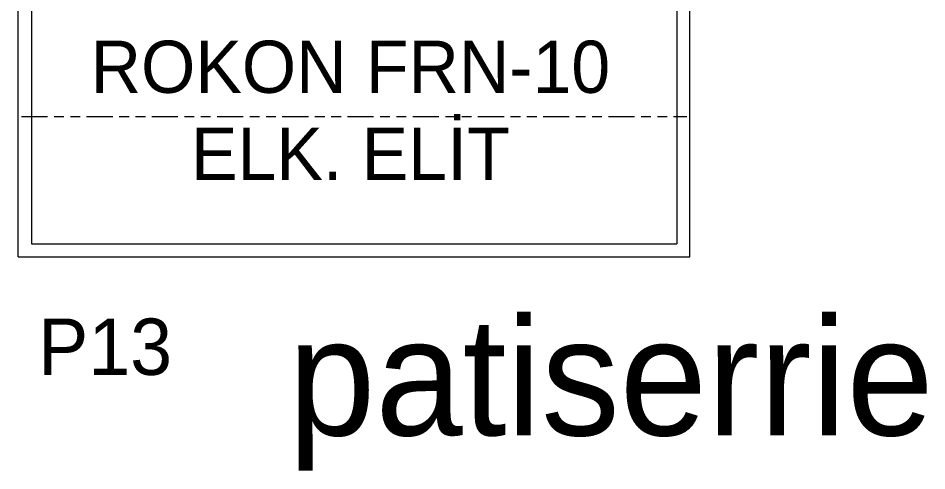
# Model space of a CAD drawing. Header units: millimetres. Extents: x 1650 to 6065, y 324 to 3836.
# Drawn here: x 3228.2 to 3367.6, y 2606.9 to 2676.3 of the extents above; entities that cross this region are included whole.
import ezdxf
from ezdxf.enums import TextEntityAlignment as Align

# ---------------------------------------------------------------- set-up
doc = ezdxf.new("R2010")
doc.units = ezdxf.units.MM
doc.linetypes.add('XREF$0${ Tapered Dash }', pattern=[10, 4, -1, 1.5, -1, 1.5, -1])
doc.styles.get("Standard").update_dxf_attribs({"font": 'arial.ttf'})
doc.styles.add('TAKSİM', font='GOTHIC.TTF', dxfattribs={"height": 20})

# ---------------------------------------------------------------- blocks, each defined once
blk = doc.blocks.new('A$C67844AE1')
at = {"color": 1, "lineweight": 20}
for p, q in [((0, 0), (0, 127.62)), ((103, 0), (103, 127.5)), ((2.03, 2), (100.97, 2)), ((0, 0), (103, 0))]:
    blk.add_line(p, q, dxfattribs=at)
at = {"color": 1, "linetype": 'Continuous', "lineweight": 0}
for p, q in [((2.03, 127.5), (2.03, 2)), ((100.97, 127.5), (100.97, 2))]:
    blk.add_line(p, q, dxfattribs=at)
at = {"color": 1, "linetype": 'XREF$0${ Tapered Dash }', "lineweight": 20}
blk.add_line((0.5, 21.5), (102.5, 21.5), dxfattribs=at)
at = {"color": 0, "lineweight": 0, "insert": (50.94, 33.13), "char_height": 8, "width": 84.4853, "attachment_point": 2}
blk.add_mtext('{\\fNeo Sans Pro Light|b0|i0|c162|p34;ROKON FRN-10\\PELK. EL}İ{\\fNeo Sans Pro Light|b0|i0|c162|p34;T}', dxfattribs=at)

msp = doc.modelspace()

# ---------------------------------------------------------------- block references
msp.add_blockref('A$C67844AE1', (3228.236, 2639.713))

# ---------------------------------------------------------------- texts
at = {"style": 'TAKSİM'}
for s, height, p in [('P13', 8.64, (3241.557, 2621.597, 0)), ('patiserrie', 18, (3319.124, 2612.319, 0))]:
    msp.add_text(s, height=height, dxfattribs=at).set_placement(p, align=Align.CENTER)

doc.saveas('drawing.dxf')
